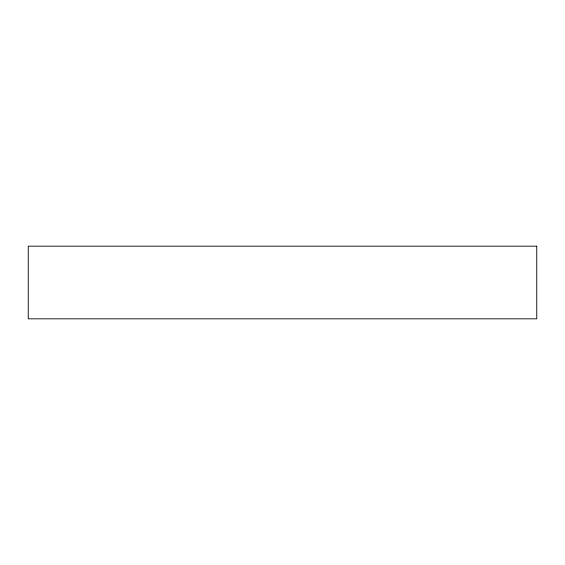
<?xml version="1.0" encoding="UTF-8"?>
<svg xmlns="http://www.w3.org/2000/svg" width="565" height="565" viewBox="0 0 565 565"><rect width="100%" height="100%" fill="white"/><g stroke="black" fill="none" stroke-linecap="round" stroke-linejoin="round"><path stroke-width="0.85" d="M536.75 246.178L28.25 246.178L28.25 318.822L536.75 318.822L536.75 246.178"/></g></svg>
